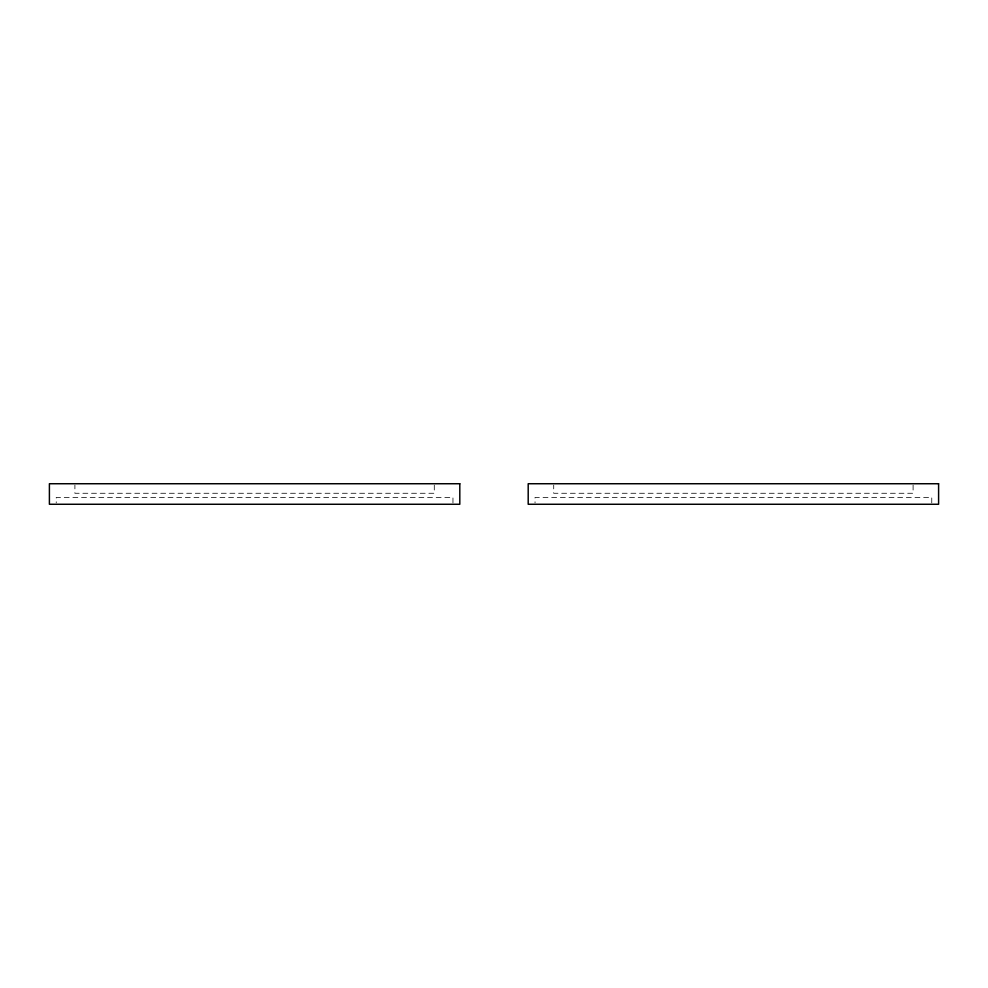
<?xml version="1.0" encoding="UTF-8"?>
<svg xmlns="http://www.w3.org/2000/svg" width="988" height="988" viewBox="0 0 988 988"><rect width="100%" height="100%" fill="white"/><g stroke="black" fill="none" stroke-linecap="round" stroke-linejoin="round"><path stroke-width="0.74" stroke-dasharray="4.94 3.71" d="M931.758 502.892L931.758 497.421L535.039 497.421L535.039 502.892M913.097 485.096L913.097 493.271L553.712 493.271L553.712 485.096M452.961 502.892L452.961 497.421L56.242 497.421L56.242 502.892M434.288 485.096L434.288 493.271L74.903 493.271L74.903 485.096"/><path stroke-width="1.48" d="M459.803 483.737L49.4 483.737L49.4 504.263L459.803 504.263L459.803 483.737M938.6 483.737L528.197 483.737L528.197 504.263L938.6 504.263L938.6 483.737"/></g></svg>
